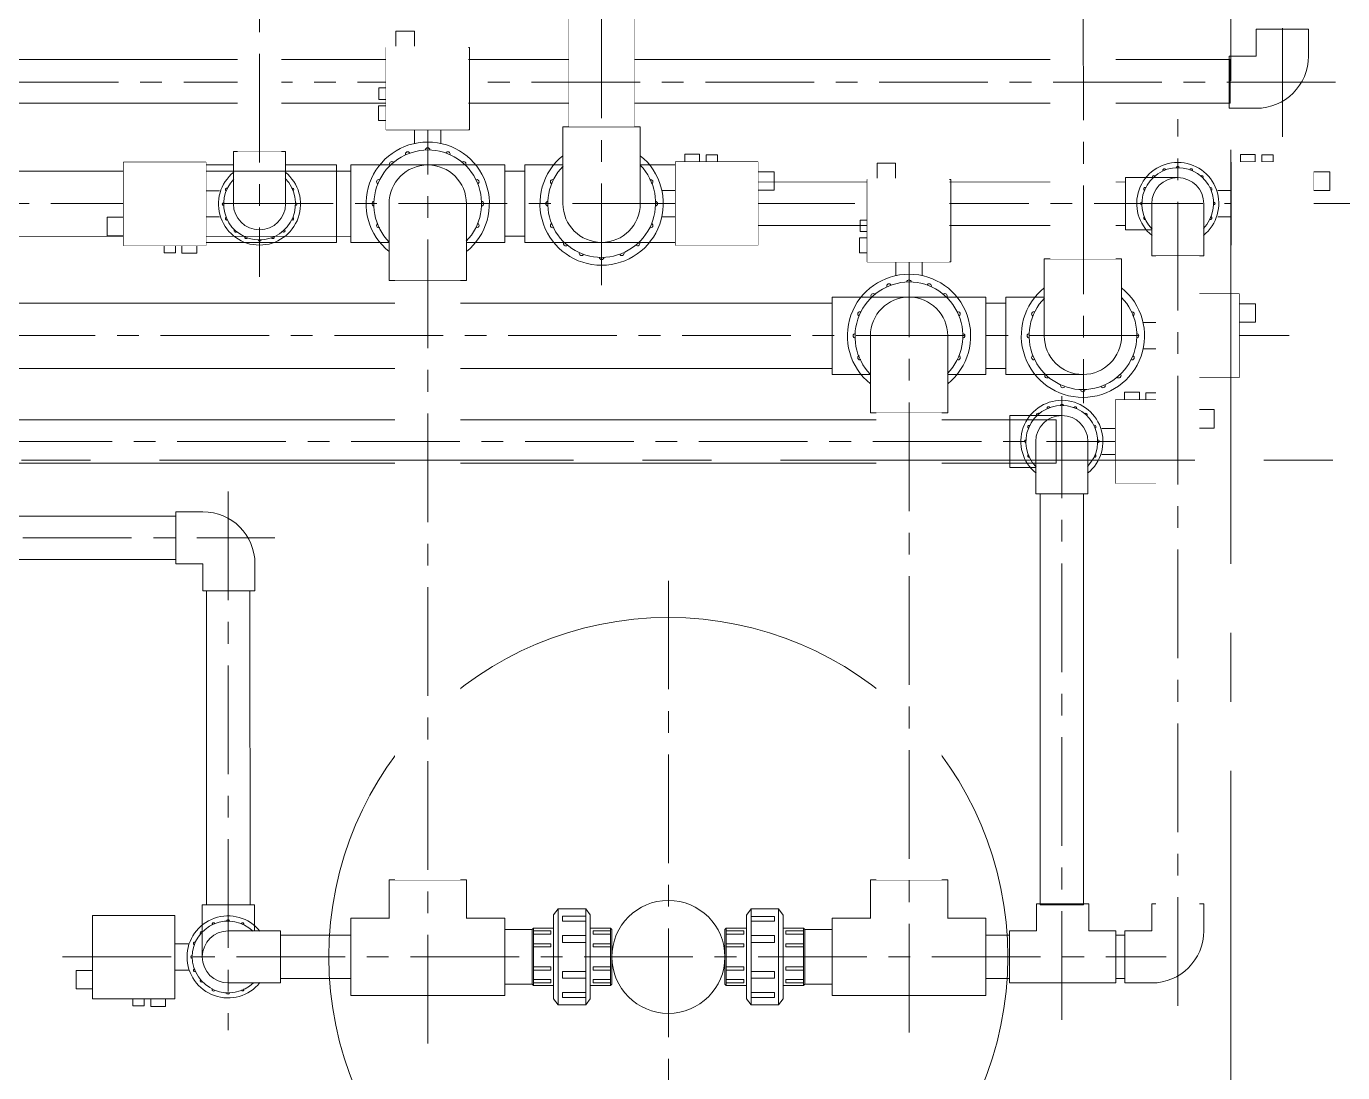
# Model space of a CAD drawing. Header units: millimetres. Extents: x 3795014 to 4300160, y 3869364 to 4016788.
# Drawn here: x 4221866 to 4223380, y 3925971 to 3927175 of the extents above; entities that cross this region are included whole.
import ezdxf

# ---------------------------------------------------------------- set-up
doc = ezdxf.new("R2010")
doc.units = ezdxf.units.MM
doc.set_wipeout_variables(frame=1)
doc.linetypes.add('CENTER', pattern=[2, 1.25, -0.25, 0.25, -0.25])
doc.linetypes.add('осевая2', pattern=[28.575, 19.05, -3.175, 3.175, -3.175])
doc.layers.add('АРМАТУРА', color=2, linetype='Continuous')
doc.layers.add('Дополнительная', color=7, linetype='Continuous', lineweight=18)
doc.layers.add('оси', color=7, linetype='осевая2', lineweight=13)

msp = doc.modelspace()

# ---------------------------------------------------------------- linework, layer by layer
at = {"layer": 'АРМАТУРА', "color": 0, "lineweight": 9}
for p, q in [((4222477.6, 3926159.3), (4222472.2, 3926152.3)), ((4222472.2, 3926104.1), (4222472.2, 3926152.3)), ((4222477.6, 3926049), (4222477.6, 3926159.3)), ((4222509.1, 3926159.3), (4222477.6, 3926159.3)), ((4222509.1, 3926159.3), (4222509.1, 3926049)), ((4222509.1, 3926159.3), (4222509.1, 3926049)), ((4222509.1, 3926159.3), (4222514.4, 3926152.3)), ((4222514.4, 3926104.1), (4222514.4, 3926152.3)), ((4222699.4, 3926159.2), (4222694, 3926152.2)), ((4222694, 3926104.1), (4222694, 3926152.2)), ((4222699.4, 3926159.2), (4222730.9, 3926159.2)), ((4222699.4, 3926048.9), (4222699.4, 3926159.2)), ((4222699.4, 3926048.9), (4222699.4, 3926159.2)), ((4222730.9, 3926159.2), (4222730.9, 3926048.9)), ((4222730.9, 3926159.2), (4222736.2, 3926152.2)), ((4222736.2, 3926104.1), (4222736.2, 3926152.2)), ((4222448.9, 3926137.1), (4222447.5, 3926135.5)), ((4222448.9, 3926137.1), (4222472.2, 3926137.1)), ((4222448.9, 3926137.1), (4222448.9, 3926071.1)), ((4222448.9, 3926137.1), (4222448.9, 3926071.1)), ((4222482.3, 3926145.2), (4222482.3, 3926150.8)), ((4222482.3, 3926150.8), (4222509.1, 3926150.8)), ((4222509.1, 3926145.2), (4222482.3, 3926145.2)), ((4222537.7, 3926137.1), (4222514.4, 3926137.1)), ((4222537.7, 3926137.1), (4222537.7, 3926071.1)), ((4222537.7, 3926137.1), (4222537.7, 3926071.1)), ((4222537.7, 3926137.1), (4222539.2, 3926135.5)), ((4222670.7, 3926137.1), (4222669.2, 3926135.5)), ((4222670.7, 3926071.1), (4222670.7, 3926137.1)), ((4222670.7, 3926071.1), (4222670.7, 3926137.1)), ((4222670.7, 3926137.1), (4222694, 3926137.1)), ((4222726.2, 3926150.7), (4222699.4, 3926150.7)), ((4222699.4, 3926145.1), (4222726.2, 3926145.1)), ((4222726.2, 3926145.1), (4222726.2, 3926150.7)), ((4222759.5, 3926137), (4222736.2, 3926137)), ((4222759.5, 3926071.1), (4222759.5, 3926137)), ((4222759.5, 3926071.1), (4222759.5, 3926137)), ((4222759.5, 3926137), (4222761, 3926135.5)), ((4222447.5, 3926135.5), (4222447.4, 3926072.7)), ((4222447.5, 3926135.5), (4222447.4, 3926072.7)), ((4222469, 3926133.9), (4222448.9, 3926133.9)), ((4222448.9, 3926133.9), (4222448.9, 3926130.2)), ((4222448.9, 3926130.2), (4222469, 3926130.2)), ((4222469, 3926130.2), (4222469, 3926133.9)), ((4222472.2, 3926075.7), (4222472.2, 3926132.5)), ((4222482.3, 3926120.8), (4222482.3, 3926128.7)), ((4222482.3, 3926128.7), (4222509.1, 3926128.7)), ((4222517.6, 3926130.2), (4222517.6, 3926133.9)), ((4222517.6, 3926133.9), (4222537.7, 3926133.9)), ((4222537.7, 3926130.2), (4222517.6, 3926130.2)), ((4222537.7, 3926133.9), (4222537.7, 3926130.2)), ((4222539.2, 3926135.5), (4222539.2, 3926072.7)), ((4222539.2, 3926135.5), (4222539.2, 3926072.7)), ((4222669.2, 3926072.7), (4222669.2, 3926135.5)), ((4222669.2, 3926072.7), (4222669.2, 3926135.5)), ((4222690.8, 3926133.9), (4222670.7, 3926133.9)), ((4222670.7, 3926133.9), (4222670.7, 3926130.1)), ((4222670.7, 3926130.1), (4222690.8, 3926130.1)), ((4222690.8, 3926130.1), (4222690.8, 3926133.9)), ((4222726.2, 3926128.6), (4222699.4, 3926128.6)), ((4222726.2, 3926120.7), (4222726.2, 3926128.6)), ((4222736.2, 3926132.5), (4222736.2, 3926075.6)), ((4222739.4, 3926133.9), (4222759.5, 3926133.9)), ((4222739.4, 3926130.1), (4222739.4, 3926133.9)), ((4222759.5, 3926130.1), (4222739.4, 3926130.1)), ((4222759.5, 3926133.9), (4222759.5, 3926130.1)), ((4222761, 3926072.6), (4222761, 3926135.5)), ((4222761, 3926072.6), (4222761, 3926135.5)), ((4222469, 3926119.3), (4222448.9, 3926119.3)), ((4222448.9, 3926119.3), (4222448.9, 3926115.6)), ((4222448.9, 3926115.6), (4222469, 3926115.6)), ((4222469, 3926115.6), (4222469, 3926119.3)), ((4222509.1, 3926120.8), (4222482.3, 3926120.8)), ((4222517.6, 3926115.6), (4222517.6, 3926119.3)), ((4222517.6, 3926119.3), (4222537.7, 3926119.3)), ((4222537.7, 3926115.6), (4222517.6, 3926115.6)), ((4222537.7, 3926119.3), (4222537.7, 3926115.6)), ((4222690.8, 3926119.3), (4222670.7, 3926119.3)), ((4222670.7, 3926119.3), (4222670.7, 3926115.6)), ((4222670.7, 3926115.6), (4222690.8, 3926115.6)), ((4222690.8, 3926115.6), (4222690.8, 3926119.3)), ((4222699.4, 3926120.7), (4222726.2, 3926120.7)), ((4222739.4, 3926119.3), (4222759.5, 3926119.3)), ((4222739.4, 3926115.6), (4222739.4, 3926119.3)), ((4222759.5, 3926115.6), (4222739.4, 3926115.6)), ((4222759.5, 3926119.3), (4222759.5, 3926115.6)), ((4222448.9, 3926092.6), (4222469, 3926092.6)), ((4222448.9, 3926088.9), (4222448.9, 3926092.6)), ((4222469, 3926092.6), (4222469, 3926088.9)), ((4222472.2, 3926104.1), (4222472.2, 3926056)), ((4222514.4, 3926104.1), (4222514.4, 3926056)), ((4222537.7, 3926092.6), (4222517.6, 3926092.6)), ((4222517.6, 3926092.6), (4222517.6, 3926088.9)), ((4222537.7, 3926088.9), (4222537.7, 3926092.6)), ((4222670.7, 3926092.6), (4222690.8, 3926092.6)), ((4222670.7, 3926088.8), (4222670.7, 3926092.6)), ((4222690.8, 3926092.6), (4222690.8, 3926088.8)), ((4222694, 3926104.1), (4222694, 3926055.9)), ((4222736.2, 3926104.1), (4222736.2, 3926055.9)), ((4222759.5, 3926092.6), (4222739.4, 3926092.6)), ((4222739.4, 3926092.6), (4222739.4, 3926088.8)), ((4222759.5, 3926088.8), (4222759.5, 3926092.6)), ((4222469, 3926088.9), (4222448.9, 3926088.9)), ((4222448.9, 3926078.1), (4222469, 3926078)), ((4222448.9, 3926074.3), (4222448.9, 3926078.1)), ((4222469, 3926078), (4222469, 3926074.3)), ((4222509.1, 3926087.4), (4222482.3, 3926087.4)), ((4222482.3, 3926087.4), (4222482.3, 3926079.6)), ((4222482.3, 3926079.6), (4222509.1, 3926079.6)), ((4222517.6, 3926088.9), (4222537.7, 3926088.9)), ((4222537.7, 3926078), (4222517.6, 3926078)), ((4222517.6, 3926078), (4222517.6, 3926074.3)), ((4222537.7, 3926074.3), (4222537.7, 3926078)), ((4222690.8, 3926088.8), (4222670.7, 3926088.8)), ((4222670.7, 3926078), (4222690.8, 3926078)), ((4222670.7, 3926074.3), (4222670.7, 3926078)), ((4222690.8, 3926078), (4222690.8, 3926074.3)), ((4222699.4, 3926087.4), (4222726.2, 3926087.4)), ((4222726.2, 3926079.5), (4222699.4, 3926079.5)), ((4222726.2, 3926087.4), (4222726.2, 3926079.5)), ((4222739.4, 3926088.8), (4222759.5, 3926088.8)), ((4222759.5, 3926078), (4222739.4, 3926078)), ((4222739.4, 3926078), (4222739.4, 3926074.3)), ((4222759.5, 3926074.3), (4222759.5, 3926078)), ((4222448.9, 3926071.1), (4222447.4, 3926072.7)), ((4222469, 3926074.3), (4222448.9, 3926074.3)), ((4222448.9, 3926071.1), (4222472.2, 3926071.1)), ((4222509.1, 3926063), (4222482.3, 3926063)), ((4222482.3, 3926063), (4222482.3, 3926057.5)), ((4222537.7, 3926071.1), (4222514.4, 3926071.1)), ((4222517.6, 3926074.3), (4222537.7, 3926074.3)), ((4222537.7, 3926071.1), (4222539.2, 3926072.7)), ((4222670.7, 3926071.1), (4222669.2, 3926072.7)), ((4222690.8, 3926074.3), (4222670.7, 3926074.3)), ((4222670.7, 3926071.1), (4222694, 3926071.1)), ((4222699.4, 3926063), (4222726.2, 3926063)), ((4222726.2, 3926063), (4222726.2, 3926057.4)), ((4222759.5, 3926071.1), (4222736.2, 3926071.1)), ((4222739.4, 3926074.3), (4222759.5, 3926074.3)), ((4222759.5, 3926071.1), (4222761, 3926072.6)), ((4222477.6, 3926049), (4222472.2, 3926056)), ((4222509.1, 3926049), (4222477.6, 3926049)), ((4222482.3, 3926057.5), (4222509.1, 3926057.5)), ((4222509.1, 3926049), (4222514.4, 3926056)), ((4222699.4, 3926048.9), (4222694, 3926055.9)), ((4222726.2, 3926057.4), (4222699.4, 3926057.4)), ((4222699.4, 3926048.9), (4222730.9, 3926048.9)), ((4222730.9, 3926048.9), (4222736.2, 3926055.9))]:
    msp.add_line(p, q, dxfattribs=at)
at = {"layer": 'Дополнительная', "linetype": 'CENTER', "ltscale": 100}
for p, q in [((4223310.4, 3927047.5), (4223310.4, 3928946)), ((4223056.8, 3926031.8), (4223056.8, 3926749, 0)), ((4222097.9, 3926639.4), (4222097.9, 3926020)), ((4220261.8, 3926586.2, 0), (4222151.4, 3926586.2, 0)), ((4222604.2, 3926536.9), (4222604.2, 3925671.3)), ((4221907.4, 3926104.1, 0), (4223176.9, 3926104.1, 0))]:
    msp.add_line(p, q, dxfattribs=at)
at = {"layer": 'Дополнительная', "ltscale": 25}
for p, q in [((4223340.4, 3927171.3), (4223280.4, 3927171.3)), ((4223280.4, 3927171.3), (4223280.4, 3927140.3)), ((4223340.4, 3927140.3), (4223340.4, 3927171.3)), ((4223280.4, 3927140.3), (4223249.4, 3927140.3)), ((4223249.4, 3927140.3), (4223249.4, 3927080.3)), ((4223249.4, 3927080.3), (4223280.4, 3927080.3)), ((4222348.1, 3927055.6, 0), (4222306.8, 3927055.6, 0)), ((4222312.2, 3927039.8, 0), (4222312.2, 3927055.6, 0)), ((4222342.4, 3927039.9, 0), (4222342.4, 3927055.6, 0)), ((4222571.9, 3927059.1, 0), (4222482.9, 3927059.1, 0)), ((4222482.9, 3927059.1, 0), (4222482.9, 3926970.6, 0)), ((4222571.9, 3926970.6, 0), (4222571.9, 3927059.1, 0)), ((4222103.9, 3926970.5, 0), (4222103.9, 3927030.5, 0)), ((4222103.9, 3927030.5, 0), (4222163.9, 3927030.5, 0)), ((4222163.9, 3927030.5, 0), (4222163.9, 3926970.5, 0)), ((4222103.9, 3927015.1, 0), (4222045.4, 3927015.1, 0)), ((4222045.4, 3927015.1, 0), (4222045.4, 3926926.1, 0)), ((4222163.9, 3927015.1, 0), (4222222.4, 3927015.1, 0)), ((4222222.4, 3927015.1, 0), (4222222.4, 3926926.1, 0)), ((4222238.9, 3926926.1, 0), (4222238.9, 3927015.1, 0)), ((4222238.9, 3927015.1, 0), (4222327.4, 3927015.1, 0)), ((4222415.9, 3927015.1, 0), (4222327.4, 3927015.1, 0)), ((4222415.9, 3926926.1, 0), (4222415.9, 3927015.1, 0)), ((4222483.2, 3927015.1, 0), (4222438.9, 3927015.1, 0)), ((4222438.9, 3927015.1, 0), (4222438.9, 3926926.1, 0)), ((4222571.7, 3927015.1, 0), (4222615.9, 3927015.1, 0)), ((4222615.9, 3927015.1, 0), (4222615.9, 3926926.1, 0)), ((4223130.1, 3926940.5, 0), (4223130.1, 3927000.5, 0)), ((4223130.1, 3927000.5, 0), (4223190.1, 3927000.5, 0)), ((4222072.3, 3926991.1, 0), (4222072.3, 3926949.9, 0)), ((4222088, 3926985.5, 0), (4222072.3, 3926985.5, 0)), ((4222596.7, 3926985.8, 0), (4222612.4, 3926985.8, 0)), ((4222612.4, 3926950, 0), (4222612.4, 3926991.2, 0)), ((4223236, 3926985.7, 0), (4223251.8, 3926985.7, 0)), ((4223251.8, 3926949.9, 0), (4223251.8, 3926991.1, 0)), ((4222282.9, 3926882.1, 0), (4222282.9, 3926970.6, 0)), ((4222371.9, 3926970.6, 0), (4222371.9, 3926882.1, 0)), ((4223160.1, 3926910.5, 0), (4223160.1, 3926970.5, 0)), ((4223220.1, 3926970.5, 0), (4223220.1, 3926910.5, 0)), ((4222088, 3926955.3, 0), (4222072.3, 3926955.3, 0)), ((4222596.7, 3926955.6, 0), (4222612.4, 3926955.6, 0)), ((4223236.1, 3926955.5, 0), (4223251.8, 3926955.5, 0)), ((4223160.1, 3926940.5, 0), (4223130.1, 3926940.5, 0)), ((4222045.4, 3926926.1, 0), (4222133.9, 3926926.1, 0)), ((4222222.4, 3926926.1, 0), (4222133.9, 3926926.1, 0)), ((4222283.2, 3926926.1, 0), (4222238.9, 3926926.1, 0)), ((4222371.7, 3926926.1, 0), (4222415.9, 3926926.1, 0)), ((4222438.9, 3926926.1, 0), (4222527.4, 3926926.1, 0)), ((4222615.9, 3926926.1, 0), (4222527.4, 3926926.1, 0)), ((4223220.1, 3926910.5, 0), (4223160.1, 3926910.5, 0)), ((4222901.6, 3926903.6, 0), (4222860.4, 3926903.6, 0)), ((4222865.8, 3926887.8, 0), (4222865.8, 3926903.6, 0)), ((4222896, 3926887.9, 0), (4222896, 3926903.6, 0)), ((4223125.5, 3926907.1, 0), (4223036.5, 3926907.1, 0)), ((4223036.5, 3926907.1, 0), (4223036.5, 3926818.6, 0)), ((4223125.5, 3926818.6, 0), (4223125.5, 3926907.1, 0)), ((4222371.9, 3926882.1, 0), (4222282.9, 3926882.1, 0)), ((4222792.5, 3926774.1, 0), (4222792.5, 3926863.1, 0)), ((4222792.5, 3926863.1, 0), (4222881, 3926863.1, 0)), ((4222969.5, 3926863.1, 0), (4222881, 3926863.1, 0)), ((4222969.5, 3926774.1, 0), (4222969.5, 3926863.1, 0)), ((4223036.8, 3926863.1, 0), (4222992.5, 3926863.1, 0)), ((4222992.5, 3926863.1, 0), (4222992.5, 3926774.1, 0)), ((4223150.2, 3926833.8, 0), (4223166, 3926833.8, 0)), ((4223166, 3926798, 0), (4223166, 3926839.2, 0)), ((4222836.5, 3926730.1, 0), (4222836.5, 3926818.6, 0)), ((4222925.5, 3926818.6, 0), (4222925.5, 3926730.1, 0)), ((4223150.3, 3926803.6, 0), (4223166, 3926803.6, 0)), ((4222836.8, 3926774.1, 0), (4222792.5, 3926774.1, 0)), ((4222925.3, 3926774.1, 0), (4222969.5, 3926774.1, 0)), ((4222992.5, 3926774.1, 0), (4223081, 3926774.1, 0)), ((4222925.5, 3926730.1, 0), (4222836.5, 3926730.1, 0)), ((4222996.8, 3926666.9, 0), (4222996.8, 3926726.9, 0)), ((4222996.8, 3926726.9, 0), (4223056.8, 3926726.9, 0)), ((4223102.7, 3926712.1, 0), (4223118.5, 3926712.1, 0)), ((4223118.5, 3926676.3, 0), (4223118.5, 3926717.5, 0)), ((4223026.8, 3926636.9, 0), (4223026.8, 3926696.9, 0)), ((4223086.8, 3926696.9, 0), (4223086.8, 3926636.9, 0)), ((4223102.7, 3926681.9, 0), (4223118.5, 3926681.9, 0)), ((4223026.8, 3926666.9, 0), (4222996.8, 3926666.9, 0)), ((4223086.8, 3926636.9, 0), (4223026.8, 3926636.9, 0)), ((4222068.7, 3926616.2, 0), (4222037.7, 3926616.2, 0)), ((4222037.7, 3926616.2, 0), (4222037.7, 3926556.2, 0)), ((4222037.7, 3926556.2, 0), (4222068.7, 3926556.2, 0)), ((4222068.7, 3926556.2, 0), (4222068.7, 3926525.2, 0)), ((4222128.7, 3926525.2, 0), (4222128.7, 3926556.2, 0)), ((4222068.7, 3926525.2, 0), (4222128.7, 3926525.2, 0)), ((4222371.9, 3926192.6), (4222282.9, 3926192.6)), ((4222282.9, 3926148.4), (4222282.9, 3926192.6)), ((4222371.9, 3926148.4), (4222371.9, 3926192.6)), ((4222925.5, 3926192.6), (4222836.5, 3926192.6)), ((4222836.5, 3926148.3), (4222836.5, 3926192.6)), ((4222925.5, 3926148.3), (4222925.5, 3926192.6)), ((4222128.1, 3926164.1), (4222068.1, 3926164.1)), ((4222068.1, 3926164.1), (4222068.1, 3926104.1)), ((4222128.1, 3926134.1), (4222128.1, 3926164.1)), ((4223027.7, 3926134.1, 0), (4223027.7, 3926165.1, 0)), ((4223027.7, 3926165.1, 0), (4223087.7, 3926165.1, 0)), ((4223087.7, 3926165.1, 0), (4223087.7, 3926134.1, 0)), ((4223220.1, 3926165.1, 0), (4223160.1, 3926165.1, 0)), ((4223160.1, 3926165.1, 0), (4223160.1, 3926134.1, 0)), ((4223220.1, 3926134.1, 0), (4223220.1, 3926165.1, 0)), ((4222283.2, 3926148.6), (4222238.9, 3926148.6)), ((4222238.9, 3926148.6), (4222238.9, 3926059.6)), ((4222371.7, 3926148.6), (4222415.9, 3926148.6)), ((4222415.9, 3926148.6), (4222415.9, 3926059.6)), ((4222836.8, 3926148.6), (4222792.5, 3926148.6)), ((4222792.5, 3926148.6), (4222792.5, 3926059.6)), ((4222925.3, 3926148.6), (4222969.5, 3926148.6)), ((4222969.5, 3926148.6), (4222969.5, 3926059.6)), ((4222036.4, 3926124.7), (4222036.4, 3926083.5)), ((4222098.1, 3926134.1), (4222158.1, 3926134.1)), ((4222158.1, 3926134.1), (4222158.1, 3926074.1)), ((4222996.7, 3926074.1, 0), (4222996.7, 3926134.1, 0)), ((4222996.7, 3926134.1, 0), (4223027.7, 3926134.1, 0)), ((4223118.7, 3926134.1, 0), (4223087.7, 3926134.1, 0)), ((4223118.7, 3926074.1, 0), (4223118.7, 3926134.1, 0)), ((4223160.1, 3926134.1, 0), (4223129.1, 3926134.1, 0)), ((4223129.1, 3926134.1, 0), (4223129.1, 3926074.1, 0)), ((4222052.1, 3926119), (4222036.4, 3926119)), ((4222052.2, 3926088.9), (4222036.4, 3926088.9)), ((4222158.1, 3926074.1), (4222098.1, 3926074.1)), ((4223118.7, 3926074.1, 0), (4222996.7, 3926074.1, 0)), ((4223129.1, 3926074.1, 0), (4223160.1, 3926074.1, 0)), ((4222238.9, 3926059.6), (4222327.4, 3926059.6)), ((4222415.9, 3926059.6), (4222327.4, 3926059.6)), ((4222792.5, 3926059.6), (4222881, 3926059.6)), ((4222969.5, 3926059.6), (4222881, 3926059.6))]:
    msp.add_line(p, q, dxfattribs=at)
for points in [[(4222564.9, 3927059.1), (4222564.9, 3927596.5), (4222489.9, 3927596.5), (4222489.9, 3927059.1)], [(4223250.4, 3927086.3), (4221589.4, 3927086.3), (4221589.4, 3927136.3), (4223250.4, 3927136.3)], [(4223031.8, 3926164.1), (4223031.8, 3926636.9), (4223081.8, 3926636.9), (4223081.8, 3926164.1)], [(4222073.1, 3926164.1), (4222072.9, 3926525.2), (4222122.9, 3926525.2), (4222123.1, 3926164.1)], [(4222238.9, 3926079.1), (4222158.1, 3926079.1), (4222158.1, 3926129.1), (4222238.9, 3926129.1)], [(4222415.9, 3926072.6), (4222447.4, 3926072.6), (4222447.5, 3926135.6), (4222416, 3926135.6)], [(4222761, 3926135.6), (4222792.5, 3926135.6), (4222792.5, 3926072.6), (4222761, 3926072.6)], [(4222996.7, 3926079.1), (4222969.5, 3926079.1), (4222969.5, 3926129.1), (4222996.7, 3926129.1)]]:
    msp.add_lwpolyline(points, close=True, dxfattribs=at)
at = {"layer": 'Дополнительная', "ltscale": 25, "elevation": 0}
for points in [[(4222312, 3927150.2), (4222290.6, 3927150.2), (4222290.6, 3927169), (4222312, 3927169)], [(4222375.3, 3927055.6), (4222279.4, 3927055.6), (4222279.4, 3927150.2), (4222375.3, 3927150.2)], [(4222279.4, 3927090.6), (4222271.2, 3927090.6), (4222271.2, 3927103.8), (4222279.4, 3927103.8)], [(4222279.4, 3927083.1), (4222270.6, 3927083.1), (4222270.6, 3927066.2), (4222279.4, 3927066.2)], [(4222072.3, 3927018.3), (4222072.3, 3926922.4), (4221977.6, 3926922.4), (4221977.6, 3927018.3)], [(4222612.4, 3926922.7), (4222612.4, 3927018.7), (4222707.1, 3927018.7), (4222707.1, 3926922.7)], [(4222640, 3927018.7), (4222640, 3927027.4), (4222623, 3927027.4), (4222623, 3927018.7)], [(4222647.5, 3927018.7), (4222647.5, 3927026.8), (4222660.7, 3927026.8), (4222660.7, 3927018.7)], [(4222865.5, 3926998.2), (4222844.2, 3926998.2), (4222844.2, 3927017), (4222865.5, 3927017)], [(4223279.3, 3927018.6), (4223279.3, 3927027.3), (4223262.4, 3927027.3), (4223262.4, 3927018.6)], [(4223286.8, 3927018.6), (4223286.8, 3927026.7), (4223300, 3927026.7), (4223300, 3927018.6)], [(4222238.9, 3927008.1), (4221551.2, 3927007.8), (4221551.2, 3926932.8), (4222238.9, 3926933.1)], [(4222438.9, 3927008.1), (4222415.9, 3927008.1), (4222415.9, 3926933.1), (4222438.9, 3926933.1)], [(4222707.1, 3926986.1), (4222707.1, 3927007.4), (4222725.9, 3927007.4), (4222725.9, 3926986.1)], [(4223346.4, 3926985.9), (4223346.4, 3927007.3), (4223365.2, 3927007.3), (4223365.2, 3926985.9)], [(4223130.1, 3926945.6), (4222615.9, 3926945.5), (4222615.9, 3926995.5), (4223130.1, 3926995.6)], [(4222928.9, 3926903.6), (4222832.9, 3926903.6), (4222832.9, 3926998.2), (4222928.9, 3926998.2)], [(4221977.6, 3926955), (4221977.6, 3926933.7), (4221958.8, 3926933.7), (4221958.8, 3926955)], [(4222832.9, 3926938.7), (4222824.8, 3926938.7), (4222824.8, 3926951.8), (4222832.9, 3926951.8)], [(4222832.9, 3926931.1), (4222824.1, 3926931.1), (4222824.1, 3926914.2), (4222832.9, 3926914.2)], [(4222037.2, 3926922.4), (4222037.2, 3926914.2), (4222024.1, 3926914.2), (4222024.1, 3926922.4)], [(4222044.7, 3926922.4), (4222044.7, 3926913.6), (4222061.7, 3926913.6), (4222061.7, 3926922.4)], [(4223166, 3926770.8), (4223166, 3926866.7), (4223260.6, 3926866.7), (4223260.6, 3926770.8)], [(4223193.5, 3926866.7), (4223193.5, 3926875.5), (4223176.6, 3926875.5), (4223176.6, 3926866.7)], [(4223201.1, 3926866.7), (4223201.1, 3926874.9), (4223214.2, 3926874.9), (4223214.2, 3926866.7)], [(4222792.5, 3926856.1), (4221388.5, 3926856.1), (4221388.5, 3926781.1), (4222792.5, 3926781.1)], [(4222992.5, 3926856.1), (4222969.5, 3926856.1), (4222969.5, 3926781.1), (4222992.5, 3926781.1)], [(4223260.6, 3926834.1), (4223260.6, 3926855.4), (4223279.4, 3926855.4), (4223279.4, 3926834.1)], [(4223118.5, 3926649), (4223118.5, 3926744.9), (4223213.1, 3926744.9), (4223213.1, 3926649)], [(4223146, 3926744.9), (4223146, 3926753.7), (4223129, 3926753.7), (4223129, 3926744.9)], [(4223153.5, 3926744.9), (4223153.5, 3926753.1), (4223166.7, 3926753.1), (4223166.7, 3926744.9)], [(4223213.1, 3926712.3), (4223213.1, 3926733.7), (4223231.9, 3926733.7), (4223231.9, 3926712.3)], [(4223050.4, 3926671.9), (4221389.4, 3926671.9), (4221389.4, 3926721.9), (4223050.4, 3926721.9)], [(4222037.7, 3926561.2), (4220377.1, 3926561.2), (4220377.1, 3926611.2), (4222037.7, 3926611.2)], [(4222036.4, 3926151.9), (4222036.4, 3926056), (4221941.8, 3926056), (4221941.8, 3926151.9)], [(4223129.1, 3926079.1), (4223118.7, 3926079.1), (4223118.7, 3926129.1), (4223129.1, 3926129.1)], [(4221941.8, 3926088.6), (4221941.8, 3926067.3), (4221923, 3926067.3), (4221923, 3926088.6)], [(4222001.4, 3926056), (4222001.4, 3926047.8), (4221988.2, 3926047.8), (4221988.2, 3926056)], [(4222008.9, 3926056), (4222008.9, 3926047.2), (4222025.8, 3926047.2), (4222025.8, 3926056)]]:
    msp.add_lwpolyline(points, close=True, dxfattribs=at)
at = {"layer": 'Дополнительная', "ltscale": 25}
for radius in [390.5, 65, 65]:
    msp.add_circle((4222604.2, 3926104.1), radius, dxfattribs=at)
for centre, radius, start, end in [((4223280.4, 3927140.3), 60, 270, 0), ((4222327.4, 3926970.6, 0), 70.9, 90, 231.1147), ((4222328, 3926969.8, 0), 62.6, 90.4904, 224.0202), ((4222304.3, 3927027.8, 0), 2.59, 22, 202), ((4222327.4, 3927032.3, 0), 2.59, 0, 180), ((4222327.4, 3926970.6, 0), 70.9, 308.8853, 90), ((4222327.4, 3926970.6, 0), 61.9, 315.6338, 90), ((4222350.6, 3927027.8, 0), 2.59, 338, 158), ((4222327.4, 3926970.6, 0), 44.5, 0, 180), ((4222286.1, 3927016.4, 0), 2.59, 42, 222), ((4222368.7, 3927016.4, 0), 2.59, 318, 138), ((4222527.4, 3926970.6, 0), 70.9, 128.8853, 270), ((4222527.4, 3926970.6, 0), 70.9, 270, 51.1147), ((4222526.9, 3926971.3, 0), 62.6, 270.4904, 44.0202), ((4223190.1, 3926970.8, 0), 47.2, 90, 231.1147), ((4223190.1, 3926970.8, 0), 47.2, 308.8853, 90), ((4222133.9, 3926970.1, 0), 47.2, 128.8853, 270), ((4222133.9, 3926970.1, 0), 47.2, 270, 51.1147), ((4222133.6, 3926970.6, 0), 41.7, 270.4904, 44.0202), ((4222527.4, 3926970.6, 0), 61.9, 135.6338, 270), ((4223190.5, 3926970.3, 0), 41.7, 90.4904, 224.0202), ((4223190.1, 3926970.5, 0), 30, 0, 180), ((4223162.6, 3927001.4, 0), 1.73, 42, 222), ((4223174.7, 3927008.9, 0), 1.73, 22, 202), ((4223190.1, 3927011.9, 0), 1.73, 0, 180), ((4223190.1, 3926970.8, 0), 41.2, 315.6338, 90), ((4223205.5, 3927008.9, 0), 1.73, 338, 158), ((4223217.6, 3927001.4, 0), 1.73, 318, 138), ((4222133.9, 3926970.1, 0), 41.2, 135.6338, 270), ((4222096.4, 3926986.8, 0), 1.73, 66, 246), ((4222171.5, 3926986.8, 0), 1.73, 294, 114), ((4222271.1, 3926995.7, 0), 2.59, 66, 246), ((4222383.8, 3926995.7, 0), 2.59, 294, 114), ((4222471.1, 3926995.7, 0), 2.59, 66, 246), ((4222583.8, 3926995.7, 0), 2.59, 294, 114), ((4223152.5, 3926987.5, 0), 1.73, 66, 246), ((4223227.7, 3926987.5, 0), 1.73, 294, 114), ((4222092.8, 3926970.1, 0), 1.73, 90, 270), ((4222133.9, 3926970.5, 0), 30, 180, 0), ((4222175.1, 3926970.1, 0), 1.73, 270, 90), ((4222265.7, 3926970.6, 0), 2.59, 90, 270), ((4222389.2, 3926970.6, 0), 2.59, 270, 90), ((4222465.7, 3926970.6, 0), 2.59, 90, 270), ((4222527.4, 3926970.6, 0), 44.5, 180, 0), ((4222589.2, 3926970.6, 0), 2.59, 270, 90), ((4223149, 3926970.8, 0), 1.73, 90, 270), ((4223231.2, 3926970.8, 0), 1.73, 270, 90), ((4222096.4, 3926953.4, 0), 1.73, 114, 294), ((4222171.5, 3926953.4, 0), 1.73, 246, 66), ((4223152.5, 3926954.1, 0), 1.73, 114, 294), ((4223227.7, 3926954.1, 0), 1.73, 246, 66), ((4222106.4, 3926939.6, 0), 1.73, 138, 318), ((4222161.5, 3926939.6, 0), 1.73, 222, 42), ((4222271.1, 3926945.5, 0), 2.59, 114, 294), ((4222383.8, 3926945.5, 0), 2.59, 246, 66), ((4222471.1, 3926945.5, 0), 2.59, 114, 294), ((4222583.8, 3926945.5, 0), 2.59, 246, 66), ((4222118.5, 3926932, 0), 1.73, 158, 338), ((4222133.9, 3926929, 0), 1.73, 180, 0), ((4222149.3, 3926932, 0), 1.73, 202, 22), ((4222486.1, 3926924.7, 0), 2.59, 138, 318), ((4222568.7, 3926924.7, 0), 2.59, 222, 42), ((4222504.3, 3926913.4, 0), 2.59, 158, 338), ((4222527.4, 3926908.9, 0), 2.59, 180, 0), ((4222550.6, 3926913.4, 0), 2.59, 202, 22), ((4222881, 3926818.6, 0), 70.9, 90, 231.1147), ((4222881.5, 3926817.9, 0), 62.6, 90.4904, 224.0202), ((4222857.9, 3926875.8, 0), 2.59, 22, 202), ((4222881, 3926880.3, 0), 2.59, 0, 180), ((4222881, 3926818.6, 0), 70.9, 308.8853, 90), ((4222881, 3926818.6, 0), 61.9, 315.6338, 90), ((4222904.1, 3926875.8, 0), 2.59, 338, 158), ((4222881, 3926818.6, 0), 44.5, 0, 180), ((4222839.7, 3926864.5, 0), 2.59, 42, 222), ((4222922.3, 3926864.5, 0), 2.59, 318, 138), ((4223081, 3926818.6, 0), 70.9, 128.8853, 270), ((4223081, 3926818.6, 0), 70.9, 270, 51.1147), ((4223081, 3926818.6, 0), 61.9, 135.6338, 270), ((4223080.5, 3926819.3, 0), 62.6, 270.4904, 44.0202), ((4222824.6, 3926843.7, 0), 2.59, 66, 246), ((4222937.4, 3926843.7, 0), 2.59, 294, 114), ((4223024.6, 3926843.7, 0), 2.59, 66, 246), ((4223137.4, 3926843.7, 0), 2.59, 294, 114), ((4222819.3, 3926818.6, 0), 2.59, 90, 270), ((4222942.7, 3926818.6, 0), 2.59, 270, 90), ((4223019.3, 3926818.6, 0), 2.59, 90, 270), ((4223081, 3926818.6, 0), 44.5, 180, 0), ((4223142.7, 3926818.6, 0), 2.59, 270, 90), ((4222824.6, 3926793.5, 0), 2.59, 114, 294), ((4222937.4, 3926793.5, 0), 2.59, 246, 66), ((4223024.6, 3926793.5, 0), 2.59, 114, 294), ((4223137.4, 3926793.5, 0), 2.59, 246, 66), ((4223039.7, 3926772.7, 0), 2.59, 138, 318), ((4223122.3, 3926772.7, 0), 2.59, 222, 42), ((4223057.9, 3926761.4, 0), 2.59, 158, 338), ((4223104.1, 3926761.4, 0), 2.59, 202, 22), ((4223056.8, 3926697.2, 0), 47.2, 90, 231.1147), ((4223056.8, 3926697.2, 0), 47.2, 308.8853, 90), ((4223081, 3926756.9, 0), 2.59, 180, 0), ((4223057.1, 3926696.7, 0), 41.7, 90.4904, 224.0202), ((4223056.8, 3926696.9, 0), 30, 0, 180), ((4223029.3, 3926727.8, 0), 1.73, 42, 222), ((4223041.4, 3926735.3, 0), 1.73, 22, 202), ((4223056.8, 3926738.3, 0), 1.73, 0, 180), ((4223056.8, 3926697.2, 0), 41.2, 315.6338, 90), ((4223072.2, 3926735.3, 0), 1.73, 338, 158), ((4223084.3, 3926727.8, 0), 1.73, 318, 138), ((4223019.2, 3926713.9, 0), 1.73, 66, 246), ((4223094.3, 3926713.9, 0), 1.73, 294, 114), ((4223015.7, 3926697.2, 0), 1.73, 90, 270), ((4223097.9, 3926697.2, 0), 1.73, 270, 90), ((4223019.2, 3926680.5, 0), 1.73, 114, 294), ((4223094.3, 3926680.5, 0), 1.73, 246, 66), ((4222068.7, 3926556.2, 0), 60, 0, 90), ((4222097.7, 3926104.1), 47.2, 38.8853, 180), ((4222097.7, 3926104.1), 41.2, 45.6338, 180), ((4222081, 3926141.6), 1.73, 24, 204), ((4222097.7, 3926145.2), 1.73, 0, 180), ((4222114.4, 3926141.6), 1.73, 336, 156), ((4222059.6, 3926119.5), 1.73, 68, 248), ((4222067.2, 3926131.6), 1.73, 48, 228), ((4222098.1, 3926104.1), 30, 90, 270), ((4223160.1, 3926134.1, 0), 60, 270, 0), ((4222097.7, 3926104.1), 47.2, 180, 321.1147), ((4222056.6, 3926104.1), 1.73, 90, 270), ((4222098.2, 3926104.4), 41.7, 180.4904, 314.0202), ((4222059.6, 3926088.7), 1.73, 112, 292), ((4222067.2, 3926076.6), 1.73, 132, 312), ((4222081, 3926066.5), 1.73, 156, 336), ((4222097.7, 3926063), 1.73, 180, 0), ((4222114.4, 3926066.5), 1.73, 204, 24)]:
    msp.add_arc(centre, radius, start, end, dxfattribs=at)

# ---------------------------------------------------------------- next in the draw order: wipeouts: each hides what was drawn before it
at = {"ltscale": 25}
for points in [[(4222564.9, 3927059.1), (4222564.9, 3927596.5), (4222489.9, 3927596.5), (4222489.9, 3927059.1)], [(4223118.5, 3926907.1), (4223118.5, 3927596.6), (4223043.5, 3927596.6), (4223043.5, 3926907.1)]]:
    msp.add_wipeout(points, dxfattribs=at).translate(0, 0, 0).dxf.layer = 'Дополнительная'
for points in [[(4222364.9, 3926882.1), (4222364.9, 3926192.6), (4222289.9, 3926192.6), (4222289.9, 3926882.1)], [(4222918.5, 3926730.1), (4222918.5, 3926192.6), (4222843.5, 3926192.6), (4222843.5, 3926730.1)]]:
    msp.add_wipeout(points, dxfattribs=at).dxf.layer = 'Дополнительная'

# ---------------------------------------------------------------- next in the draw order: linework, layer by layer
at = {"layer": 'Дополнительная', "linetype": 'CENTER', "ltscale": 100}
for p, q in [((4222527.4, 3927793.8), (4222527.4, 3926876.9, 0)), ((4223081, 3927791.6), (4223081.7, 3926741.1, 0)), ((4223371.7, 3927110.3), (4221453.2, 3927110.3)), ((4222327.4, 3926004.3), (4222327.4, 3927076.8, 0)), ((4223418.8, 3926970.6, 0), (4220101.8, 3926970.6, 0)), ((4222881, 3926017), (4222881, 3926937.4)), ((4220220, 3926819, 0), (4223318.4, 3926819, 0)), ((4223164.3, 3926697, 0), (4220359.3, 3926697, 0))]:
    msp.add_line(p, q, dxfattribs=at)

# ---------------------------------------------------------------- next in the draw order: wipeouts: each hides what was drawn before it
at = {"ltscale": 25}
for points in [[(4222158.9, 3927625.1), (4222158.9, 3927030.5), (4222108.9, 3927030.5), (4222108.9, 3927625.1)], [(4222279.4, 3927055.6), (4222279.4, 3927151.5), (4222374, 3927151.5), (4222374, 3927055.6)], [(4222072.3, 3927018.3), (4222072.3, 3926922.4), (4221977.6, 3926922.4), (4221977.6, 3927018.3)], [(4222612.4, 3926922.7), (4222612.4, 3927018.7), (4222707.1, 3927018.7), (4222707.1, 3926922.7)], [(4223251.8, 3926922.6), (4223251.8, 3927018.6), (4223346.4, 3927018.6), (4223346.4, 3926922.6)], [(4222832.9, 3926903.6), (4222832.9, 3926999.6), (4222927.5, 3926999.6), (4222927.5, 3926903.6)], [(4223166, 3926770.8), (4223166, 3926866.7), (4223260.6, 3926866.7), (4223260.6, 3926770.8)], [(4223118.5, 3926649), (4223118.5, 3926744.9), (4223213.1, 3926744.9), (4223213.1, 3926649)]]:
    msp.add_wipeout(points, dxfattribs=at).translate(0, 0, 0).dxf.layer = 'Дополнительная'

# ---------------------------------------------------------------- next in the draw order: linework, layer by layer
at = {"layer": 'Дополнительная', "linetype": 'CENTER', "ltscale": 100}
msp.add_line((4222133.9, 3927743, 0), (4222133.9, 3926886.6, 0), dxfattribs=at)
at = {"layer": 'оси', "ltscale": 25}
msp.add_line((4223251, 3929175.6), (4223251, 3920275.6), dxfattribs=at)

# ---------------------------------------------------------------- next in the draw order: wipeouts: each hides what was drawn before it
at = {"ltscale": 25}
msp.add_wipeout([(4223165.1, 3926164.1), (4223165.1, 3926910.5), (4223215.1, 3926910.5), (4223215.1, 3926164.1)], dxfattribs=at).dxf.layer = 'Дополнительная'

# ---------------------------------------------------------------- next in the draw order: linework, layer by layer
at = {"layer": 'Дополнительная', "linetype": 'CENTER', "ltscale": 100}
msp.add_line((4223190.1, 3926047.7), (4223190.1, 3927067.9, 0), dxfattribs=at)
at = {"layer": 'оси', "ltscale": 25}
msp.add_line((4217732.7, 3926675.6), (4229531.2, 3926675.6), dxfattribs=at)

doc.saveas('drawing.dxf')
